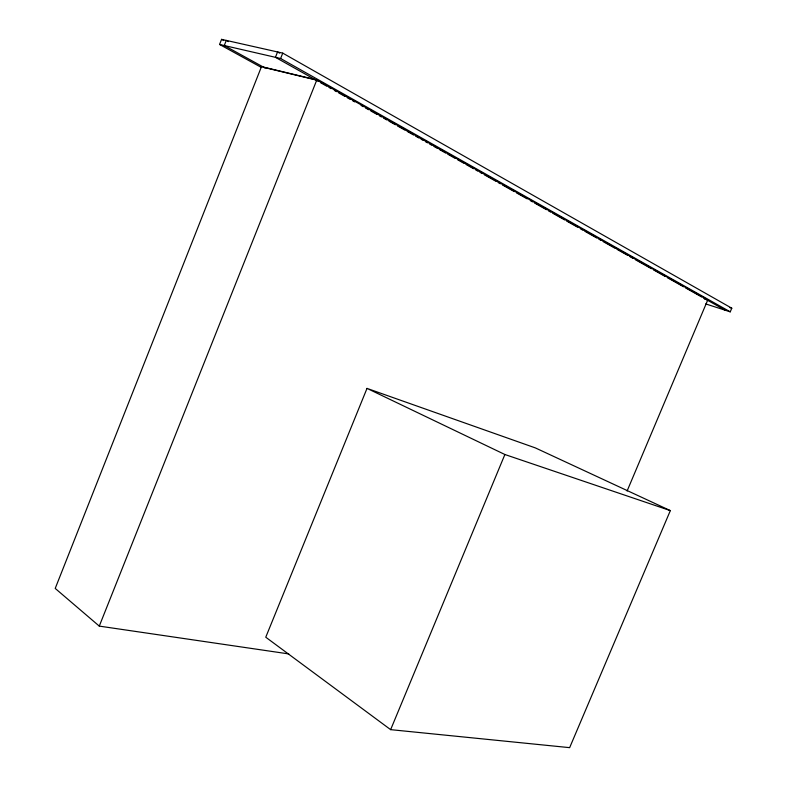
<?xml version="1.0" encoding="UTF-8"?>
<svg xmlns="http://www.w3.org/2000/svg" width="787" height="787" viewBox="0 0 787 787"><rect width="100%" height="100%" fill="white"/><g stroke="black" fill="none" stroke-linecap="round" stroke-linejoin="round"><path stroke-width="1.18" d="M261.51 67.505L219.573 44.456L221.58 39.35L282.749 53.123L731.782 308.199L730.238 311.839L705.732 303.92M219.573 44.456L280.615 58.504L282.749 53.123M288.75 653.918L99.28 626.108L316.817 79.94L707.769 299.926L627.091 491.029M367.017 388.394L265.76 637.214L390.637 729.647L569.65 747.65L670.337 510.615L535.347 447.901L367.017 388.394L504.89 454.512L670.337 510.615M390.637 729.647L504.89 454.512M316.817 79.94L261.5 66.6L55.218 588.43L99.28 626.108M264.048 67.446L315.577 79.88M704.276 298.814L707.769 299.926M729.795 307.569L731.782 308.199M265.121 68.036L224.265 45.538L226.282 40.412L228.427 41.603M221.58 39.35L223.724 40.54M318.273 81.395L275.43 57.313L277.555 51.952L279.69 53.162M320.417 82.605L326.841 86.216M328.986 87.426L331.13 88.626M334.347 90.436L336.482 91.636M338.626 92.836L345.05 96.457M347.195 97.657L350.412 99.467M352.546 100.667L354.691 101.877M361.125 105.488L363.26 106.688M365.404 107.898L368.621 109.708M370.756 110.908L377.189 114.518M379.324 115.728L381.469 116.929M383.613 118.139L386.83 119.939M388.965 121.149L395.399 124.759M397.533 125.959L405.039 130.18M407.174 131.38L413.608 135M415.743 136.2L418.959 138.01M421.104 139.21L423.249 140.42M425.383 141.621L427.528 142.821M429.672 144.031L431.817 145.231M433.952 146.441L437.169 148.241M439.313 149.451L445.737 153.062M447.882 154.272L455.378 158.482M457.522 159.692L463.946 163.303M466.091 164.503L473.587 168.723M475.732 169.923L477.866 171.133M480.011 172.333L482.156 173.543M484.3 174.744L496.076 181.364M498.22 182.574L500.365 183.774M502.509 184.984L514.285 191.605M516.429 192.815L527.142 198.836M530.359 200.636L532.494 201.846M534.639 203.046L546.424 209.676M548.569 210.877L550.703 212.077M552.848 213.287L564.633 219.907M566.778 221.117L577.481 227.138M580.698 228.948L582.842 230.148M584.977 231.348L596.762 237.979M598.907 239.179L601.052 240.389M603.186 241.589L614.972 248.21M617.116 249.42L627.829 255.441M629.964 256.651L633.181 258.451M635.325 259.661L651.39 268.692M653.535 269.892L665.32 276.522M667.455 277.722L683.519 286.753M685.664 287.963L701.729 296.994M703.873 298.204L725.299 310.245M280.615 58.504L730.238 311.839"/></g></svg>
